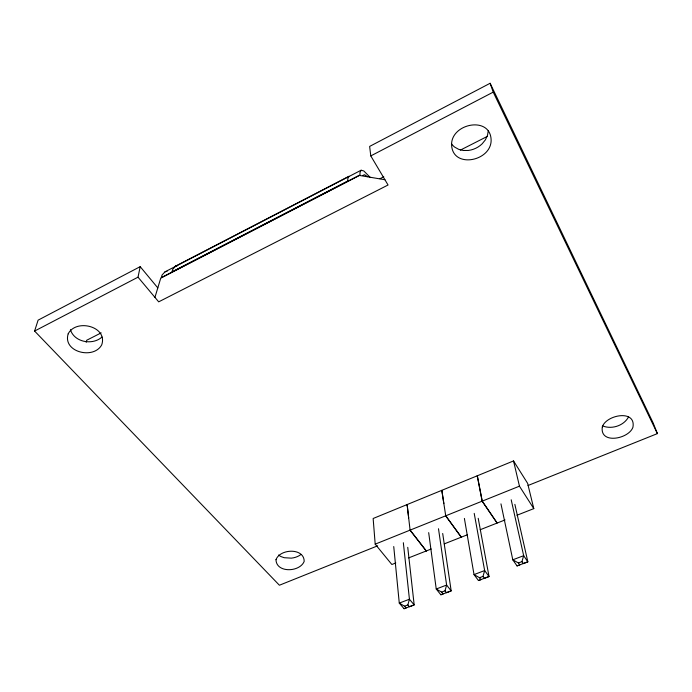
<?xml version="1.0" encoding="UTF-8"?>
<svg xmlns="http://www.w3.org/2000/svg" width="692" height="692" viewBox="0 0 692 692"><rect width="100%" height="100%" fill="white"/><g stroke="black" fill="none" stroke-linecap="round" stroke-linejoin="round"><path stroke-width="1.04" d="M488.275 130.849L487.471 135.433L485.395 139.836L482.203 143.772A21.772 19.488 -27.3 0 1 468.372 150.449L463.372 150.484L458.718 149.351L454.722 147.136A17.516 15.657 -26.7 0 1 451.66 143.971M377.659 545.824L279.404 585.233L34.6 331.053L138.019 277.172L140.191 266.654L157.828 287.924M86.197 342.272L86.716 340.239L101.162 332.887M393.739 546.542L399.275 603.095L404.552 606.183L407.873 604.92L409.43 599.229L403.341 542.718M428.685 532.632L436.237 589.004L441.617 592.11L445.017 590.821L446.617 585.051L438.494 528.731M478.207 518.291L489.028 576.523L484.435 578.348L482.999 576.401L484.651 570.554L474.21 513.377M514.865 504.364L527.84 561.817L523.334 563.608L521.958 561.61L523.662 555.676L511.198 499.788M154.939 297.37L160.752 278.141L359.477 175.439L384.925 179.738M34.6 331.053L38.103 320.154L140.191 266.654M628.587 416.852C623.968 425.641 611.927 429.62 602.801 425.978M362.772 175.491L364.502 174.713L367.547 176.676M361.112 170.223L359.961 172.602L360.022 174.938L161.288 277.656L162.049 275.044L164.973 271.852L361.112 170.223L363.819 170.959L370.281 177.481M175.569 266.135L172.74 269.283L172.014 271.878L347.791 181.019L347.782 178.666L349.045 176.244L175.569 266.135L177.619 265.633M101.975 337.039C92.667 345.567 74.269 342.324 70.428 329.686M528.057 485.49L657.4 433.607L653.075 422.786L490.118 83.282L369.632 146.419L370.791 155.908L388.048 185.006L158.693 301.842L138.019 277.172M370.791 155.908L493.223 92.123L490.118 83.282M379.951 178.726L383.783 176.763M460.31 150.147L487.263 136.428M516.941 515.255L533.792 508.62L527.624 483.345L513.525 460.933L373.144 518.498L375.194 544.154L391.854 564.508L395.789 562.959M375.194 544.154L519.45 486.173L533.792 508.62M408.574 557.925L431.202 549.016M444.255 543.877L467.212 534.838M480.17 529.735L505.048 519.934M464.384 518.42L474.029 574.602L479.521 577.716L482.999 576.401M500.956 503.863L512.798 559.819L518.403 562.959L521.958 561.61M407.873 604.92L409.43 606.772L414.171 604.894L409.43 599.229L399.275 603.095L404.059 608.718L414.171 604.894L407.744 547.337M445.017 590.821L446.513 592.715L451.175 590.864L446.617 585.051L436.237 589.004L440.847 594.783L451.175 590.864L442.698 533.489M478.457 580.527L489.028 576.523L484.651 570.554L474.029 574.602L478.457 580.527L480.966 579.662L479.521 577.716M517.036 565.909L527.84 561.817L523.662 555.676L512.798 559.819L517.036 565.909L519.787 564.957L518.403 562.959M440.847 594.783L443.122 594.004L441.617 592.11M404.059 608.718L406.109 608.026L404.552 606.183M164.973 271.852L167.066 271.316M410.088 530.133L426.272 550.953L410.088 530.133L407.121 504.563L408.661 517.867M443.849 503.586L441.816 490.334L445.726 515.808L461.322 537.156M445.726 515.808L461.227 537.191M493.223 92.123L657.4 433.607M513.525 460.933L519.45 486.173M477.238 475.811L482.134 501.172L497.124 523.057L482.238 501.129L477.342 475.776M278.599 555.01A12.482 8.304 -0.8 0 0 281.09 556.61L284.196 557.709L291.349 558.15A15.492 10.319 -0.8 0 0 300.916 554.5M275.996 559.681C276.238 573.192 299.852 572.31 304.177 561.394C304.264 547.701 280.113 548.531 275.996 559.681M451.573 144.308C451.962 168.891 490.403 161.729 491.13 140.839C491.363 115.676 451.789 122.899 451.573 144.308M602.317 426.886C599.54 444.766 628.907 438.996 632.938 427.232C636.216 409.084 606.149 414.819 602.317 426.886M68.179 333.838C62.41 352.055 93.645 359.883 101.733 344.824C108.03 326.451 76.059 318.346 68.179 333.838"/></g></svg>
